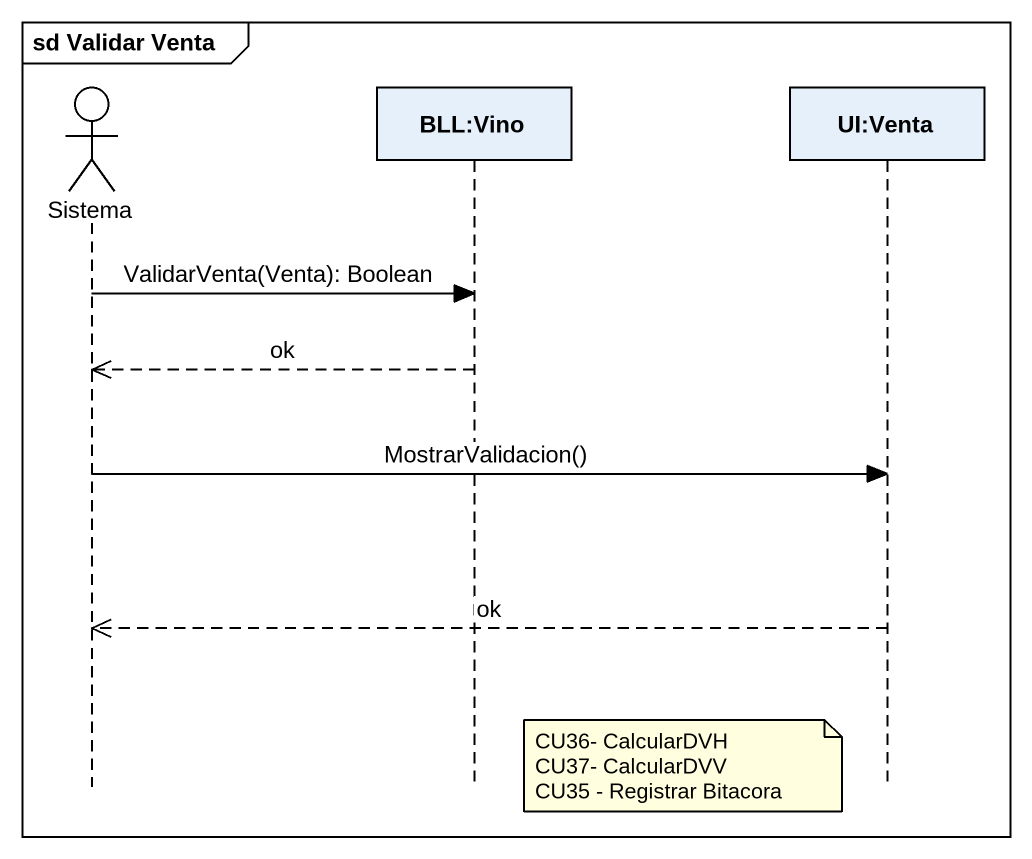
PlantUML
@startuml
mainframe sd Validar Venta
hide footbox
actor Sistema
participant "BLL:Vino" as BLL_Vino
participant "UI:Venta" as UI_Venta

Sistema -> BLL_Vino : ValidarVenta(Venta): Boolean
BLL_Vino -->> Sistema : ok
Sistema -> UI_Venta : MostrarValidacion()
UI_Venta -->> Sistema : ok
note left of UI_Venta
  CU36- CalcularDVH
  CU37- CalcularDVV
  CU35 - Registrar Bitacora
end note
@enduml
